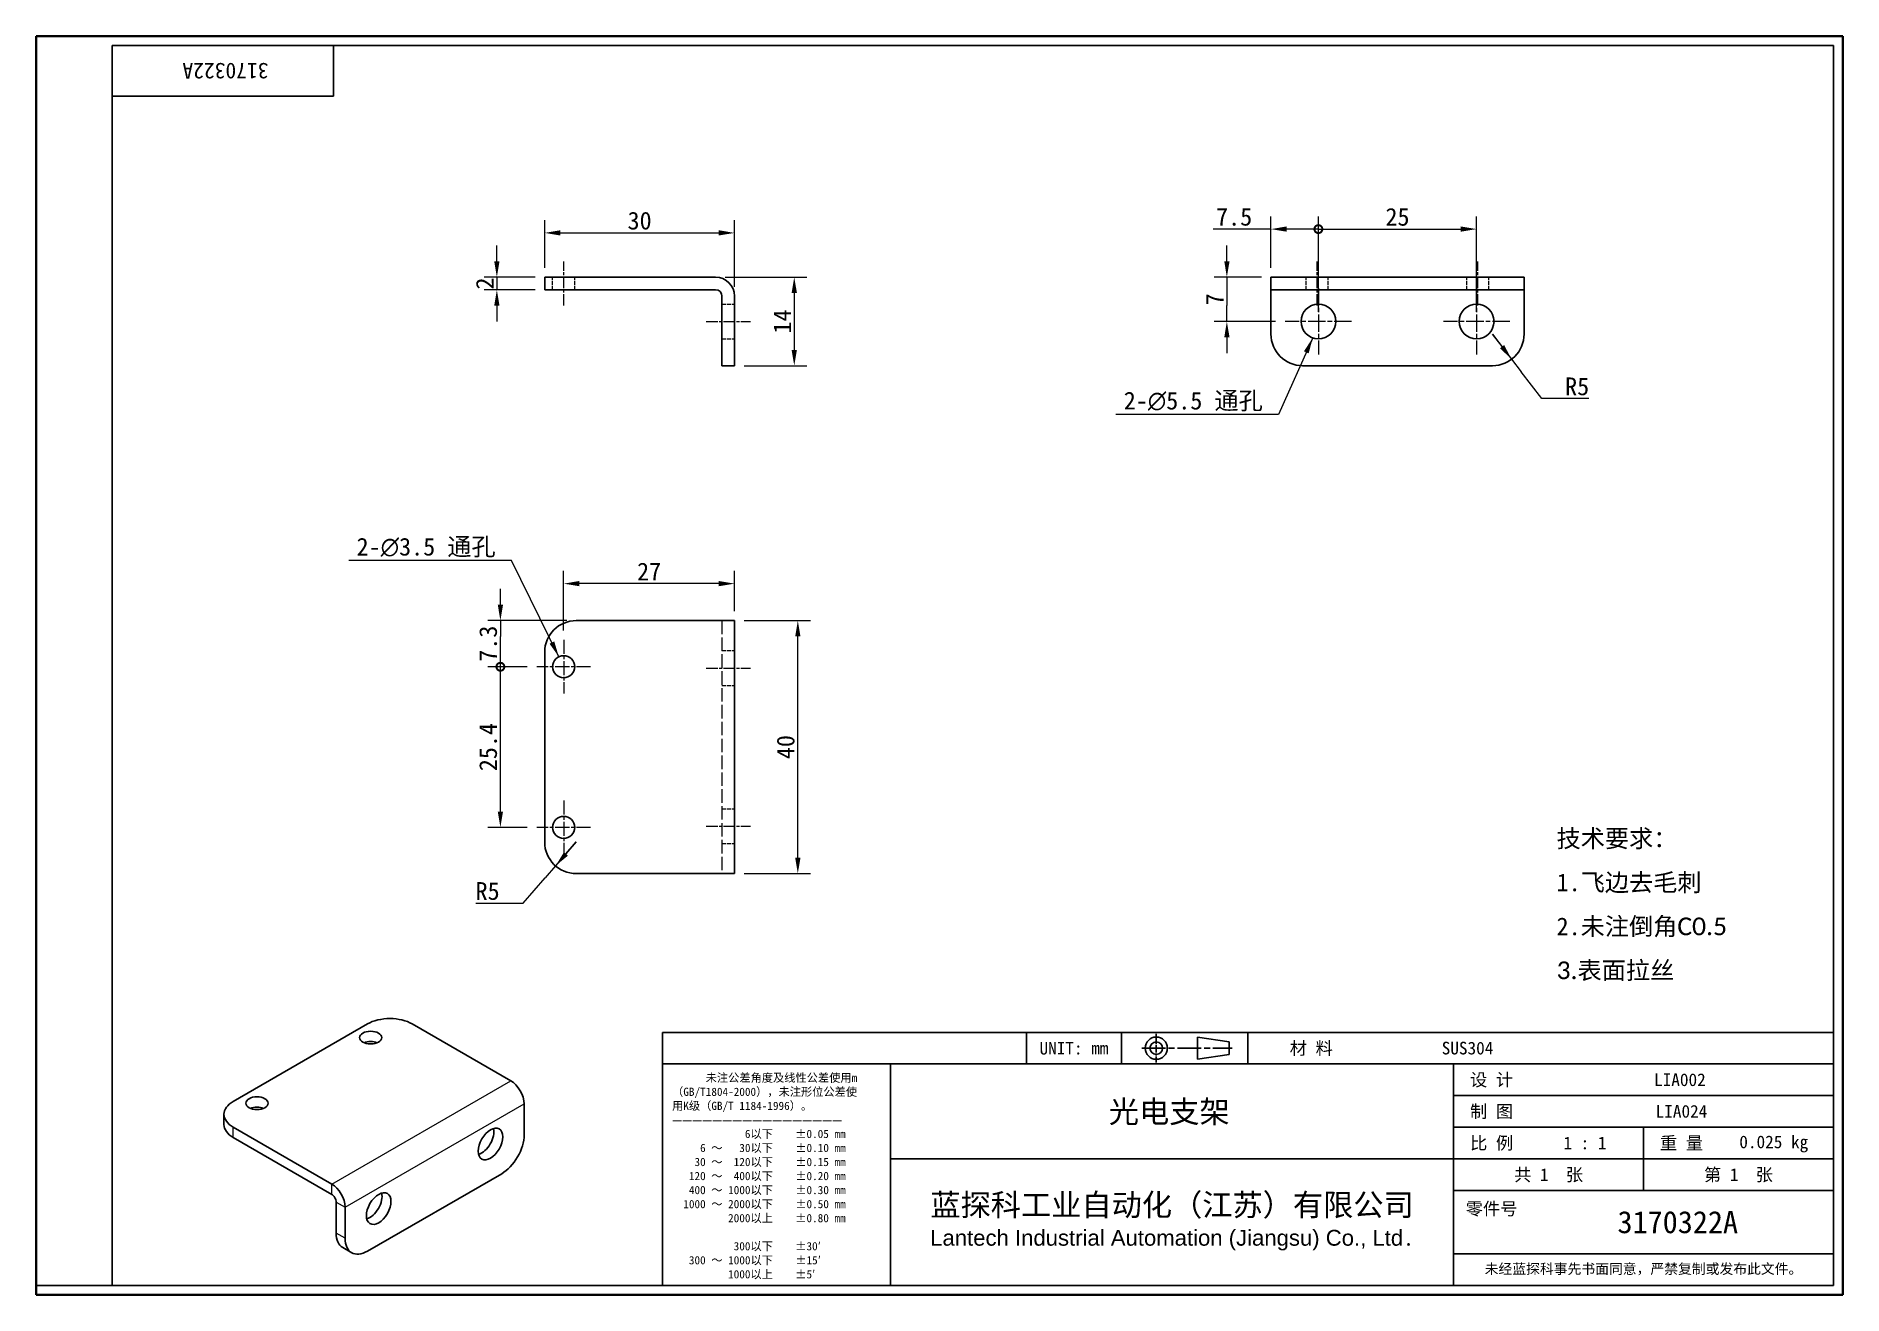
# Model space of a CAD drawing. Header units: millimetres. Extents: x 6 to 292, y 5 to 205.
import ezdxf
from ezdxf.enums import TextEntityAlignment as Align

# ---------------------------------------------------------------- set-up
doc = ezdxf.new("R2010")
doc.units = ezdxf.units.MM
doc.linetypes.add('CHAIN', pattern=[0.3543, 0.2362, -0.0295, 0.0591, -0.0295])
doc.linetypes.add('DASHED', pattern=[0.2067, 0.1654, -0.0413])
for name, color, linetype, lineweight in [('1', 7, 'Continuous', 18), ('可见 (ISO)', 7, 'Continuous', 25), ('可见窄的 (ISO)', 7, 'Continuous', 18), ('图框 (ISO)', 7, 'Continuous', 35), ('标题 (ISO)', 7, 'Continuous', 25)]:
    doc.layers.add(name, color=color, linetype=linetype, lineweight=lineweight)
for name, color, linetype, lineweight, true_color in [('中心标记 (ISO)', 1, 'CHAIN', 18, 0xff0000), ('中心线 (ISO)', 1, 'CHAIN', 18, 0xff0000), ('尺寸 (ISO)', 7, 'Continuous', 18, 0x008000), ('符号 (ISO)', 7, 'Continuous', 18, 0x008000), ('隐藏 (ISO)', 5, 'DASHED', 18, 0x0000ff)]:
    doc.layers.add(name, color=color, linetype=linetype, lineweight=lineweight, true_color=true_color)
doc.styles.add('文本样式164', font='SimSun.ttf')
doc.styles.add('文本样式165', font='SimSun.ttf')
doc.styles.add('文本样式74', font='SimSun.ttf')
doc.styles.add('最新国标', font='simfang.ttf')
doc.styles.add('注释文本 (ISO)', font='simfang.ttf')
doc.dimstyles.new('默认 (GB)', dxfattribs={"dimtxt": 2.8, "dimasz": 2.5, "dimexe": 2, "dimexo": 1.5, "dimgap": 0.5, "dimtad": 1, "dimtoh": 1, "dimdsep": 46, "dimtxsty": '最新国标', "dimcen": 0.09, "dimdle": 10, "dimclrd": 256, "dimclre": 256, "dimclrt": 256, "dimaunit": 1, "dimadec": 3, "dimazin": 2, "dimtfac": 0.535714, "dimtdec": 3, "dimtmove": 0, "dimatfit": 3, "dimfxl": 0, "dimtolj": 1, "dimlwd": -1, "dimlwe": -1, "dimarcsym": 0})
doc.dimstyles.new('默认 (GB)$7', dxfattribs={"dimtxt": 2.8, "dimasz": 2.5, "dimexe": 2, "dimexo": 1.5, "dimgap": 0.5, "dimtad": 1, "dimtoh": 1, "dimdsep": 46, "dimtxsty": '最新国标', "dimcen": 0.09, "dimdle": 10, "dimclrd": 256, "dimclre": 256, "dimclrt": 256, "dimaunit": 1, "dimadec": 3, "dimazin": 2, "dimtfac": 0.535714, "dimtdec": 3, "dimtmove": 0, "dimatfit": 3, "dimfxl": 0, "dimtolj": 1, "dimlwd": -1, "dimlwe": -1, "dimarcsym": 0})

# ---------------------------------------------------------------- blocks, each defined once
blk = doc.blocks.new('图框 最新国标')
at = {"layer": '图框 (ISO)'}
for p, q in [((6, 7), (6, 204.5)), ((6, 204.5), (291.5, 204.5)), ((291.5, 204.5), (291.5, 5.5)), ((6, 7), (6, 5.5)), ((6, 7), (6, 5.5)), ((291.5, 5.5), (6, 5.5))]:
    blk.add_line(p, q, dxfattribs=at)
at = {"layer": '图框 (ISO)', "color": 7, "linetype": 'Continuous', "lineweight": 25}
for p, q in [((18, 203), (290, 203)), ((18, 7), (18, 203)), ((18, 203), (290, 203)), ((53, 203), (53, 195)), ((290, 203), (290, 7)), ((290, 203), (290, 7)), ((53, 195), (18, 195)), ((290, 7), (6, 7)), ((290, 7), (18, 7))]:
    blk.add_line(p, q, dxfattribs=at)
at = {"layer": '图框 (ISO)', "style": '文本样式74'}
blk.add_attdef('零件代号_001', (42.72, 200.25), '', height=2.5, rotation=180, dxfattribs=at)
blk = doc.blocks.new('标题栏 最新国标')
at = {"layer": '标题 (ISO)'}
for p, q in [((381.98, -183.84), (196.98, -183.84)), ((196.98, -183.84), (196.98, -223.84)), ((254.48, -183.84), (254.48, -188.84)), ((269.48, -183.84), (269.48, -188.84)), ((281.48, -188.09), (281.48, -184.59)), ((281.48, -184.59), (286.48, -185.34)), ((286.48, -185.34), (286.48, -187.34)), ((289.48, -183.84), (289.48, -188.84)), ((381.98, -223.84), (381.98, -183.84)), ((383.48, -183.84), (383.48, -225.34)), ((286.48, -187.34), (281.48, -188.09)), ((196.98, -188.84), (381.98, -188.84)), ((232.98, -188.84), (232.98, -223.84)), ((321.98, -188.84), (321.98, -223.84)), ((321.98, -193.84), (381.98, -193.84)), ((321.98, -198.84), (381.98, -198.84)), ((351.98, -198.84), (351.98, -208.84)), ((321.98, -203.84), (232.98, -203.84)), ((321.98, -203.84), (381.98, -203.84)), ((321.98, -208.84), (381.98, -208.84)), ((321.98, -218.84), (381.98, -218.84)), ((196.98, -223.84), (381.98, -223.84)), ((383.48, -225.34), (196.98, -225.34))]:
    blk.add_line(p, q, dxfattribs=at)
at = {"layer": '标题 (ISO)', "linetype": 'CHAIN', "ltscale": 5.000333}
blk.add_line((274.98, -184.09), (274.98, -188.59), dxfattribs=at)
at = {"layer": '标题 (ISO)', "linetype": 'CHAIN', "ltscale": 15.834605}
blk.add_line((272.73, -186.34), (286.98, -186.34), dxfattribs=at)
at = {"layer": '标题 (ISO)'}
for radius in [1.75, 1]:
    blk.add_circle((274.98, -186.34), radius, dxfattribs=at)
at = {"layer": '1', "style": '文本样式164'}
for s, p in [('UNIT: mm', (261.98, -186.34)), ('材 料', (299.48, -186.34)), ('设 计', (327.98, -191.34)), ('制 图', (327.98, -196.34)), ('比 例', (327.98, -201.34)), ('重 量', (357.98, -201.34)), ('共 1  张', (336.98, -206.34)), ('第 1  张', (366.98, -206.34))]:
    blk.add_text(s, height=2, dxfattribs=at).set_placement(p, align=Align.MIDDLE_CENTER)
at = {"layer": '标题 (ISO)', "style": '注释文本 (ISO)'}
for s, insert, char_height, attachment_point, line_spacing_factor in [('\\fSimSun|b0|i0;{\\H1.3000;      未注公差角度及线性公差使用m\\P}\\fSimSun|b0|i0;{\\H1.3000;（GB/T1804-2000），未注形位公差使\\P}\\fSimSun|b0|i0;{\\H1.3000;用K级（GB/T 1184-1996）。\\P}\\fSimSun|b0|i0;{\\H1.3000;—————————————————\\P}\\fSimSun|b0|i0;{\\H1.3000;             6以下    ±0.05 mm\\P}\\fSimSun|b0|i0;{\\H1.3000;     6 ～   30以下    ±0.10 mm\\P}\\fSimSun|b0|i0;{\\H1.3000;    30 ～  120以下    ±0.15 mm\\P}\\fSimSun|b0|i0;{\\H1.3000;   120 ～  400以下    ±0.20 mm\\P}\\fSimSun|b0|i0;{\\H1.3000;   400 ～ 1000以下    ±0.30 mm\\P}\\fSimSun|b0|i0;{\\H1.3000;  1000 ～ 2000以下    ±0.50 mm\\P}\\fSimSun|b0|i0;{\\H1.3000;          2000以上    ±0.80 mm\\P}\\fSimSun|b0|i0;{\\H1.3000;\\P}\\fSimSun|b0|i0;{\\H1.3000;           300以下    ±30′\\P}\\fSimSun|b0|i0;{\\H1.3000;   300 ～ 1000以下    ±15′\\P}\\fSimSun|b0|i0;{\\H1.3000;          1000以上    ±5′}', (198.48, -206.63), 1.3, 4, 1.023913), ('{\\fMicrosoft YaHei|b0|i0|c134|p34;\\H1.75x;蓝探科工业自动化（江苏）有限公司\\P\\fArial|b0|i0|c0|p34;\\H0.71429x;Lantech Industrial Automation (Jiangsu) Co., Ltd\\fFangSong|b0|i0|c134|p49;.\\H1.15195x; }', (277.48, -213.84), 2, 5, 0.978695)]:
    blk.add_mtext(s, dxfattribs=dict(at, insert=insert, char_height=char_height, attachment_point=attachment_point, line_spacing_factor=line_spacing_factor))
at = {"layer": '标题 (ISO)', "attachment_point": 5, "style": '注释文本 (ISO)'}
for s, insert, char_height in [('\\fFangSong|b0|i0;LIA024', (357.98, -196.34), 2), ('\\fFangSong|b0|i0;零件号', (327.98, -211.84), 2), ('\\fSimSun|b0|i0;{\\H1.6000;未经蓝探科事先书面同意，严禁复制或发布此文件。}', (351.98, -221.34), 1.6)]:
    blk.add_mtext(s, dxfattribs=dict(at, insert=insert, char_height=char_height))
at = {"layer": '标题 (ISO)'}
for tag, p, height, style in [('材料_001', (320.09, -187.33), 2, '注释文本 (ISO)'), ('设计人_001', (353.65, -192.33), 2, '注释文本 (ISO)'), ('库存编号_001', (267.49, -198.14), 3.5, '文本样式165'), ('视图比例_001', (339.32, -202.33), 2, '注释文本 (ISO)'), ('质量\\P3;_001', (367.12, -202.16), 2, '注释文本 (ISO)'), ('零件代号_001', (347.87, -215.59), 3.5, '文本样式165')]:
    blk.add_attdef(tag, p, '', height=height, dxfattribs=dict(at, style=style))
blk = doc.blocks.new('*D5')
at = {"layer": 'Defpoints', "color": 0, "transparency": 16777216}
for p in [(116.36, 173.39), (86.36, 166.39), (116.36, 163.39)]:
    blk.add_point(p, dxfattribs=at)
at = {"layer": '尺寸 (ISO)', "color": 116, "true_color": 0x00803f, "transparency": 16777216}
for p, q in [((86.36, 167.89), (86.36, 175.39)), ((116.36, 164.89), (116.36, 175.39)), ((88.86, 173.39), (113.86, 173.39))]:
    blk.add_line(p, q, dxfattribs=at)
for points in [[(88.86, 173.81), (88.86, 172.98), (86.36, 173.39)], [(113.86, 173.81), (113.86, 172.98), (116.36, 173.39)]]:
    blk.add_solid(points, dxfattribs=at)
at = {"layer": '尺寸 (ISO)', "transparency": 16777216, "insert": (101.36, 175.31), "char_height": 2.8, "attachment_point": 5, "style": '最新国标'}
blk.add_mtext('\\A1;30', dxfattribs=at)
blk = doc.blocks.new('*D6')
at = {"layer": 'Defpoints', "color": 0, "transparency": 16777216}
for p in [(113.36, 166.39), (116.36, 152.39), (125.8, 152.39)]:
    blk.add_point(p, dxfattribs=at)
at = {"layer": '尺寸 (ISO)', "color": 116, "true_color": 0x00803f, "transparency": 16777216}
for p, q in [((114.86, 166.39), (127.8, 166.39)), ((125.8, 163.89), (125.8, 154.89)), ((117.86, 152.39), (127.8, 152.39))]:
    blk.add_line(p, q, dxfattribs=at)
for points in [[(125.38, 163.89), (126.22, 163.89), (125.8, 166.39)], [(125.38, 154.89), (126.22, 154.89), (125.8, 152.39)]]:
    blk.add_solid(points, dxfattribs=at)
at = {"layer": '尺寸 (ISO)', "transparency": 16777216, "insert": (123.9, 159.39), "char_height": 2.8, "attachment_point": 5, "rotation": 90, "style": '最新国标'}
blk.add_mtext('\\A1;14', dxfattribs=at)
blk = doc.blocks.new('*D7')
at = {"layer": 'Defpoints', "color": 0, "transparency": 16777216}
for p in [(86.36, 166.39), (78.8, 164.39), (86.36, 164.39)]:
    blk.add_point(p, dxfattribs=at)
at = {"layer": '尺寸 (ISO)', "color": 116, "true_color": 0x00803f, "transparency": 16777216}
for p, q in [((78.8, 168.89), (78.8, 171.39)), ((84.86, 166.39), (76.8, 166.39)), ((78.8, 166.39), (78.8, 164.39)), ((84.86, 164.39), (76.8, 164.39)), ((78.8, 161.89), (78.8, 159.39))]:
    blk.add_line(p, q, dxfattribs=at)
for points in [[(78.39, 168.89), (79.22, 168.89), (78.8, 166.39)], [(78.39, 161.89), (79.22, 161.89), (78.8, 164.39)]]:
    blk.add_solid(points, dxfattribs=at)
at = {"layer": '尺寸 (ISO)', "transparency": 16777216, "insert": (76.9, 165.39), "char_height": 2.8, "attachment_point": 5, "rotation": 90, "style": '最新国标'}
blk.add_mtext('\\A1;2', dxfattribs=at)
blk = doc.blocks.new('_DotSmall')
at = {"color": 0, "linetype": 'ByBlock', "const_width": 0.5}
blk.add_lwpolyline([(-0.0625, 0, 1), (0.0625, 0, 1)], format="xyb", close=True, dxfattribs=at)
blk = doc.blocks.new('*D8')
at = {"layer": 'Defpoints', "color": 0, "transparency": 16777216}
for p in [(208.62, 173.99), (201.12, 166.39), (208.62, 159.39)]:
    blk.add_point(p, dxfattribs=at)
at = {"layer": '尺寸 (ISO)', "color": 116, "true_color": 0x00803f, "transparency": 16777216}
for p, q in [((201.12, 167.89), (201.12, 175.99)), ((208.62, 160.89), (208.62, 175.99)), ((201.12, 173.99), (191.99, 173.99)), ((208.62, 173.99), (203.62, 173.99))]:
    blk.add_line(p, q, dxfattribs=at)
blk.add_solid([(203.62, 174.41), (203.62, 173.58), (201.12, 173.99)], dxfattribs=at)
at = {"layer": '尺寸 (ISO)', "color": 116, "true_color": 0x00803f, "transparency": 16777216, "xscale": 2.5, "yscale": 2.5, "zscale": 2.5}
blk.add_blockref('_DotSmall', (208.62, 173.99), dxfattribs=at)
at = {"layer": '尺寸 (ISO)', "transparency": 16777216, "insert": (195.31, 175.92), "char_height": 2.8, "attachment_point": 5, "style": '最新国标'}
blk.add_mtext('\\A1;7.5', dxfattribs=at)
blk = doc.blocks.new('*D10')
at = {"layer": 'Defpoints', "color": 0, "transparency": 16777216}
for p in [(233.62, 173.99), (208.62, 159.39), (233.62, 159.39)]:
    blk.add_point(p, dxfattribs=at)
at = {"layer": '尺寸 (ISO)', "color": 116, "true_color": 0x00803f, "transparency": 16777216}
for p, q in [((208.62, 160.89), (208.62, 175.99)), ((233.62, 160.89), (233.62, 175.99)), ((208.62, 173.99), (231.12, 173.99))]:
    blk.add_line(p, q, dxfattribs=at)
blk.add_solid([(231.12, 174.41), (231.12, 173.58), (233.62, 173.99)], dxfattribs=at)
at = {"layer": '尺寸 (ISO)', "color": 116, "true_color": 0x00803f, "transparency": 16777216, "xscale": 2.5, "yscale": 2.5, "zscale": 2.5, "rotation": 180}
blk.add_blockref('_DotSmall', (208.62, 173.99), dxfattribs=at)
at = {"layer": '尺寸 (ISO)', "transparency": 16777216, "insert": (221.12, 175.91), "char_height": 2.8, "attachment_point": 5, "style": '最新国标'}
blk.add_mtext('\\A1;25', dxfattribs=at)
blk = doc.blocks.new('*D11')
at = {"layer": 'Defpoints', "color": 0, "transparency": 16777216}
for p in [(201.12, 166.39), (194.16, 159.39), (203.37, 159.39)]:
    blk.add_point(p, dxfattribs=at)
at = {"layer": '尺寸 (ISO)', "color": 116, "true_color": 0x00803f, "transparency": 16777216}
for p, q in [((194.16, 168.89), (194.16, 171.39)), ((199.62, 166.39), (192.16, 166.39)), ((194.16, 166.39), (194.16, 163.89)), ((194.16, 163.89), (194.16, 161.89)), ((194.16, 159.39), (194.16, 161.89)), ((201.87, 159.39), (192.16, 159.39)), ((194.16, 156.89), (194.16, 154.39))]:
    blk.add_line(p, q, dxfattribs=at)
for points in [[(193.75, 168.89), (194.58, 168.89), (194.16, 166.39)], [(193.75, 156.89), (194.58, 156.89), (194.16, 159.39)]]:
    blk.add_solid(points, dxfattribs=at)
at = {"layer": '尺寸 (ISO)', "transparency": 16777216, "insert": (192.25, 162.89), "char_height": 2.8, "attachment_point": 5, "rotation": 90, "style": '最新国标'}
blk.add_mtext('\\A1;7', dxfattribs=at)
blk = doc.blocks.new('*D12')
at = {"layer": 'Defpoints', "color": 0, "transparency": 16777216}
for p in [(236.12, 157.39), (239.16, 153.42)]:
    blk.add_point(p, dxfattribs=at)
at = {"layer": '尺寸 (ISO)', "color": 116, "true_color": 0x00803f, "transparency": 16777216}
for p, q in [((236.12, 157.39), (239.16, 153.42)), ((237.64, 155.41), (236.12, 157.39)), ((239.16, 153.42), (240.68, 151.43)), ((243.92, 147.2), (240.68, 151.43)), ((251.37, 147.2), (243.92, 147.2))]:
    blk.add_line(p, q, dxfattribs=at)
blk.add_solid([(237.97, 155.66), (237.31, 155.15), (239.16, 153.42)], dxfattribs=at)
at = {"layer": '尺寸 (ISO)', "transparency": 16777216, "insert": (249.51, 149.11), "char_height": 2.8, "attachment_point": 5, "style": '最新国标'}
blk.add_mtext('\\A1;R5', dxfattribs=at)
blk = doc.blocks.new('*D13')
at = {"layer": 'Defpoints', "color": 0, "transparency": 16777216}
for p in [(79.36, 104.8), (85.11, 104.8), (85.11, 79.4)]:
    blk.add_point(p, dxfattribs=at)
at = {"layer": '尺寸 (ISO)', "color": 116, "true_color": 0x00803f, "transparency": 16777216}
for p, q in [((83.61, 104.8), (77.36, 104.8)), ((79.36, 81.9), (79.36, 104.8)), ((83.61, 79.4), (77.36, 79.4))]:
    blk.add_line(p, q, dxfattribs=at)
blk.add_solid([(78.95, 81.9), (79.78, 81.9), (79.36, 79.4)], dxfattribs=at)
at = {"layer": '尺寸 (ISO)', "color": 116, "true_color": 0x00803f, "transparency": 16777216, "xscale": 2.5, "yscale": 2.5, "zscale": 2.5, "rotation": 90}
blk.add_blockref('_DotSmall', (79.36, 104.8), dxfattribs=at)
at = {"layer": '尺寸 (ISO)', "transparency": 16777216, "insert": (77.44, 92.1), "char_height": 2.8, "attachment_point": 5, "rotation": 90, "style": '最新国标'}
blk.add_mtext('\\A1;25.4', dxfattribs=at)
blk = doc.blocks.new('*D14')
at = {"layer": 'Defpoints', "color": 0, "transparency": 16777216}
for p in [(79.36, 112.1), (91.36, 112.1), (85.11, 104.8)]:
    blk.add_point(p, dxfattribs=at)
at = {"layer": '尺寸 (ISO)', "color": 116, "true_color": 0x00803f, "transparency": 16777216}
for p, q in [((79.36, 114.6), (79.36, 117.1)), ((89.86, 112.1), (77.36, 112.1)), ((79.36, 112.1), (79.36, 109.6)), ((79.36, 104.8), (79.36, 109.6)), ((83.61, 104.8), (77.36, 104.8))]:
    blk.add_line(p, q, dxfattribs=at)
blk.add_solid([(78.95, 114.6), (79.78, 114.6), (79.36, 112.1)], dxfattribs=at)
at = {"layer": '尺寸 (ISO)', "color": 116, "true_color": 0x00803f, "transparency": 16777216, "xscale": 2.5, "yscale": 2.5, "zscale": 2.5, "rotation": 90}
blk.add_blockref('_DotSmall', (79.36, 104.8), dxfattribs=at)
at = {"layer": '尺寸 (ISO)', "transparency": 16777216, "insert": (77.44, 108.45), "char_height": 2.8, "attachment_point": 5, "rotation": 90, "style": '最新国标'}
blk.add_mtext('\\A1;7.3', dxfattribs=at)
blk = doc.blocks.new('*D15')
at = {"layer": 'Defpoints', "color": 0, "transparency": 16777216}
for p in [(89.36, 117.94), (116.36, 112.1), (89.36, 109.05)]:
    blk.add_point(p, dxfattribs=at)
at = {"layer": '尺寸 (ISO)', "color": 116, "true_color": 0x00803f, "transparency": 16777216}
for p, q in [((89.36, 110.55), (89.36, 119.94)), ((116.36, 113.6), (116.36, 119.94)), ((113.86, 117.94), (91.86, 117.94))]:
    blk.add_line(p, q, dxfattribs=at)
for points in [[(91.86, 118.36), (91.86, 117.53), (89.36, 117.94)], [(113.86, 118.36), (113.86, 117.53), (116.36, 117.94)]]:
    blk.add_solid(points, dxfattribs=at)
at = {"layer": '尺寸 (ISO)', "transparency": 16777216, "insert": (102.86, 119.86), "char_height": 2.8, "attachment_point": 5, "style": '最新国标'}
blk.add_mtext('\\A1;27', dxfattribs=at)
blk = doc.blocks.new('*D16')
at = {"layer": 'Defpoints', "color": 0, "transparency": 16777216}
for p in [(91.36, 77.1), (88.08, 73.33)]:
    blk.add_point(p, dxfattribs=at)
at = {"layer": '尺寸 (ISO)', "color": 116, "true_color": 0x00803f, "transparency": 16777216}
for p, q in [((91.36, 77.1), (88.08, 73.33)), ((89.72, 75.21), (91.36, 77.1)), ((82.94, 67.42), (86.44, 71.44)), ((88.08, 73.33), (86.44, 71.44)), ((75.49, 67.42), (82.94, 67.42))]:
    blk.add_line(p, q, dxfattribs=at)
blk.add_solid([(89.41, 75.49), (90.04, 74.94), (88.08, 73.33)], dxfattribs=at)
at = {"layer": '尺寸 (ISO)', "transparency": 16777216, "insert": (77.34, 69.33), "char_height": 2.8, "attachment_point": 5, "style": '最新国标'}
blk.add_mtext('\\A1;R5', dxfattribs=at)
blk = doc.blocks.new('*D17')
at = {"layer": 'Defpoints', "color": 0, "transparency": 16777216}
for p in [(116.36, 112.1), (126.36, 112.1), (116.36, 72.1)]:
    blk.add_point(p, dxfattribs=at)
at = {"layer": '尺寸 (ISO)', "color": 116, "true_color": 0x00803f, "transparency": 16777216}
for p, q in [((117.86, 112.1), (128.36, 112.1)), ((126.36, 74.6), (126.36, 109.6)), ((117.86, 72.1), (128.36, 72.1))]:
    blk.add_line(p, q, dxfattribs=at)
for points in [[(125.95, 109.6), (126.78, 109.6), (126.36, 112.1)], [(125.95, 74.6), (126.78, 74.6), (126.36, 72.1)]]:
    blk.add_solid(points, dxfattribs=at)
at = {"layer": '尺寸 (ISO)', "transparency": 16777216, "insert": (124.45, 92.1), "char_height": 2.8, "attachment_point": 5, "rotation": 90, "style": '最新国标'}
blk.add_mtext('\\A1;40', dxfattribs=at)

msp = doc.modelspace()

# ---------------------------------------------------------------- linework, layer by layer
at = {"layer": '中心标记 (ISO)', "ltscale": 11.667578}
for p, q in [((208.6245, 164.6435), (208.6245, 154.1435)), ((233.6245, 164.6435), (233.6245, 154.1435)), ((213.8745, 159.3935), (203.3745, 159.3935)), ((238.8745, 159.3935), (228.3745, 159.3935))]:
    msp.add_line(p, q, dxfattribs=at)
at = {"layer": '中心标记 (ISO)', "ltscale": 9.445163}
for p, q in [((89.362, 109.0495), (89.362, 100.5495)), ((93.612, 104.7995), (85.112, 104.7995)), ((89.362, 83.6495), (89.362, 75.1495)), ((93.612, 79.3995), (85.112, 79.3995))]:
    msp.add_line(p, q, dxfattribs=at)
at = {"layer": '中心线 (ISO)', "ltscale": 7.778352}
for p, q in [((89.362, 161.8935), (89.362, 168.8935)), ((208.4245, 161.8935), (208.4245, 168.8935)), ((233.8245, 161.8935), (233.8245, 168.8935)), ((111.862, 159.3935), (118.862, 159.3935)), ((111.862, 104.5995), (118.862, 104.5995)), ((111.862, 79.5995), (118.862, 79.5995))]:
    msp.add_line(p, q, dxfattribs=at)
at = {"layer": '可见 (ISO)'}
for p, q in [((86.362, 166.3935), (86.362, 164.3935)), ((86.362, 166.3935), (91.362, 166.3935)), ((113.362, 166.3935), (91.362, 166.3935)), ((201.1245, 166.3935), (206.1245, 166.3935)), ((201.1245, 166.3935), (201.1245, 164.3935)), ((206.1245, 166.3935), (236.1245, 166.3935)), ((236.1245, 166.3935), (241.1245, 166.3935)), ((241.1245, 164.3935), (241.1245, 166.3935)), ((91.362, 164.3935), (86.362, 164.3935)), ((91.362, 164.3935), (113.362, 164.3935)), ((114.362, 163.3935), (114.362, 157.3935)), ((116.362, 157.3935), (116.362, 163.3935)), ((206.1245, 164.3935), (201.1245, 164.3935)), ((201.1245, 163.3935), (201.1245, 164.3935)), ((201.1245, 157.3935), (201.1245, 163.3935)), ((206.1245, 164.3935), (236.1245, 164.3935)), ((241.1245, 164.3935), (236.1245, 164.3935)), ((241.1245, 164.3935), (241.1245, 163.3935)), ((241.1245, 163.3935), (241.1245, 157.3935)), ((114.362, 152.3935), (114.362, 157.3935)), ((116.362, 157.3935), (116.362, 152.3935)), ((114.362, 152.3935), (116.362, 152.3935)), ((236.1245, 152.3935), (206.1245, 152.3935)), ((113.362, 112.0995), (91.362, 112.0995)), ((113.362, 112.0995), (116.362, 112.0995)), ((116.362, 72.0995), (116.362, 112.0995)), ((86.362, 107.0995), (86.362, 77.0995)), ((113.362, 72.0995), (91.362, 72.0995)), ((113.362, 72.0995), (116.362, 72.0995)), ((58.3628, 48.338), (37.1496, 36.0905)), ((80.9903, 39.3565), (65.4339, 48.338)), ((83.1116, 30.7833), (83.1116, 35.6823)), ((35.6852, 34.0493), (35.6852, 32.4163)), ((52.706, 23.0266), (37.1496, 32.008)), ((37.1496, 30.375), (52.706, 21.3936)), ((79.5761, 24.6596), (58.3628, 12.4121)), ((53.4131, 20.1688), (53.4131, 15.2699)), ((54.8273, 14.4534), (54.8273, 19.3523)), ((55.8628, 12.1645), (54.4486, 12.981))]:
    msp.add_line(p, q, dxfattribs=at)
for centre, radius in [((208.6245, 159.3935), 2.75), ((233.6245, 159.3935), 2.75), ((89.362, 104.7995), 1.75), ((89.362, 79.3995), 1.75)]:
    msp.add_circle(centre, radius, dxfattribs=at)
for centre, radius, start, end in [((113.362, 163.3935), 3, 0, 90), ((113.362, 163.3935), 1, 0, 90), ((206.1245, 157.3935), 5, 180, 270), ((236.1245, 157.3935), 5, 270, 0), ((91.362, 107.0995), 5, 90, 180), ((91.362, 77.0995), 5, 180, 270)]:
    msp.add_arc(centre, radius, start, end, dxfattribs=at)
for centre, major_axis, start_param, end_param in [((61.8984, 46.2967), (5, 0), 0.78539816, 2.35619449), ((58.8578, 44.5413), (-1.75, 0), 4.08254945, 5.34222851), ((80.9903, 36.907), (-1.5, 2.5981), 3.92699082, 5.49778714), ((40.6852, 34.0493), (-5, 0), 5.49778714, 7.06858347), ((40.8973, 34.1718), (-1.75, 0), 4.08254945, 5.34222851), ((40.6852, 32.4163), (-5, 0), 0, 0.78539816), ((76.3941, 30.1709), (1.375, 2.3816), 3.68173663, 5.74304133), ((79.5761, 28.7421), (-2.5, -4.3301), 0.78539816, 2.35619449), ((52.706, 20.5771), (-1.5, 2.5981), 3.92699082, 5.49778714), ((52.706, 20.5771), (0.5, -0.866), 0.78539816, 2.35619449), ((58.7164, 19.9647), (1.375, 2.3816), 3.68173663, 5.74304133), ((56.9486, 17.3111), (-2.5, -4.3301), 5.49778714, 6.28318531), ((58.3628, 16.4946), (-2.5, -4.3301), 5.49778714, 7.06858347)]:
    msp.add_ellipse(centre, major_axis=major_axis, ratio=0.57735027, start_param=start_param, end_param=end_param, dxfattribs=at)
for centre, major_axis in [((58.8578, 46.1743), (-1.75, 0)), ((40.8973, 35.8047), (-1.75, 0)), ((77.8083, 29.3544), (-1.375, -2.3816)), ((60.1306, 19.1482), (-1.375, -2.3816))]:
    msp.add_ellipse(centre, major_axis=major_axis, ratio=0.57735027, dxfattribs=at)
at = {"layer": '可见窄的 (ISO)'}
for p, q in [((52.706, 23.0266), (80.9903, 39.3565)), ((54.8273, 19.3523), (83.1116, 35.6823)), ((37.1496, 30.375), (37.1496, 32.008)), ((52.706, 21.3936), (52.706, 23.0266)), ((53.4131, 20.1688), (54.8273, 19.3523)), ((54.8273, 14.4534), (53.4131, 15.2699))]:
    msp.add_line(p, q, dxfattribs=at)
at = {"layer": '隐藏 (ISO)', "ltscale": 3.809293}
for p, q in [((87.612, 164.3935), (87.612, 166.3935)), ((91.112, 164.3935), (91.112, 166.3935)), ((206.6745, 164.3935), (206.6745, 166.3935)), ((210.1745, 164.3935), (210.1745, 166.3935)), ((232.0745, 164.3935), (232.0745, 166.3935)), ((235.5745, 164.3935), (235.5745, 166.3935)), ((114.362, 162.1435), (116.362, 162.1435)), ((114.362, 156.6435), (116.362, 156.6435)), ((114.362, 107.3495), (116.362, 107.3495)), ((114.362, 101.8495), (116.362, 101.8495)), ((114.362, 82.3495), (116.362, 82.3495)), ((114.362, 76.8495), (116.362, 76.8495))]:
    msp.add_line(p, q, dxfattribs=at)
at = {"layer": '隐藏 (ISO)', "ltscale": 12.901145}
msp.add_line((114.362, 112.0995), (114.362, 72.0995), dxfattribs=at)

# ---------------------------------------------------------------- block references
for name, p, values in [('图框 最新国标', (0, 0), {'零件代号_001': '3170322A'}), ('标题栏 最新国标', (-91.9825, 230.8443), {'零件代号_001': '3170322A', '库存编号_001': '光电支架', '质量\\P3;_001': '0.025 kg', '视图比例_001': '1 : 1', '设计人_001': 'LIA002', '材料_001': 'SUS304'})]:
    msp.add_blockref(name, p).add_auto_attribs(values)

# ---------------------------------------------------------------- texts
at = {"layer": '符号 (ISO)', "char_height": 2.8}
for s, insert, width, attachment_point, line_spacing_factor, style in [('2-\\fAIGDT|b0|i0;{\\H2.8000;n}\\fFangSong|b0|i0;{\\H2.8000;5.5 通孔}', (199.8323, 145.1706), 24.337871, 9, 0.49, '最新国标'), ('2-\\fAIGDT|b0|i0;{\\H2.8000;n}\\fFangSong|b0|i0;{\\H2.8000;3.5 通孔}', (78.6072, 122.0792), 24.337871, 9, 0.49, '最新国标'), ('\\fFangSong|b0|i0;{\\H2.8000;技术要求：\\P}\\fFangSong|b0|i0;{\\H2.8000;1.飞边去毛刺\\P}\\fFangSong|b0|i0;{\\H2.8000;2.未注倒角}\\fCalibri|b0|i0;{\\H2.8000;C0.5\\P}\\fCalibri|b0|i0;{\\H2.8000;3.}\\fFangSong|b0|i0;{\\H2.8000;表面拉丝}', (246.2587, 67.0797), 28.896342, 4, 1.488394, '注释文本 (ISO)')]:
    msp.add_mtext(s, dxfattribs=dict(at, insert=insert, width=width, attachment_point=attachment_point, line_spacing_factor=line_spacing_factor, style=style))

# ---------------------------------------------------------------- dimensions: what is measured, and where the dimension line sits
at = {"layer": '尺寸 (ISO)', "color": 116, "true_color": 0x00803f}
for base, p1, p2, angle, override, picture, middle in [((116.362, 173.3935), (86.362, 166.3935), (116.362, 163.3935), 180, {"dimgap": 0.5, "dimtoh": 0, "dimdec": 2, "dimtol": 0, "dimlim": 0, "dimtp": 0, "dimtm": 0, "dimtdec": 3, "dimtofl": 0, "dimatfit": 1}, '*D5', (101.362, 173.3935)), ((208.6245, 173.994), (201.1245, 166.3935), (208.6245, 159.3935), 180, {"dimgap": 0.5, "dimtoh": 0, "dimdec": 2, "dimblk2": 'DotSmall', "dimsah": 1, "dimdle": 0, "dimtol": 0, "dimlim": 0, "dimtp": 0, "dimtm": 0, "dimtdec": 3, "dimtofl": 0, "dimatfit": 2}, '*D8', (195.3085, 173.994)), ((233.6245, 173.994), (208.6245, 159.3935), (233.6245, 159.3935), 180, {"dimgap": 0.5, "dimtoh": 0, "dimdec": 2, "dimblk1": 'DotSmall', "dimsah": 1, "dimdle": 0, "dimtol": 0, "dimlim": 0, "dimtp": 0, "dimtm": 0, "dimtdec": 3, "dimtofl": 0, "dimatfit": 1}, '*D10', (221.1245, 173.994)), ((78.8041, 164.3935), (86.362, 166.3935), (86.362, 164.3935), 90, {"dimgap": 0.5, "dimtoh": 0, "dimdec": 2, "dimtol": 0, "dimlim": 0, "dimtp": 0, "dimtm": 0, "dimtdec": 3, "dimtofl": 1, "dimatfit": 1}, '*D7', (78.8041, 165.3935)), ((194.1631, 159.3935), (201.1245, 166.3935), (203.3745, 159.3935), 90, {"dimgap": 0.5, "dimtoh": 0, "dimdec": 2, "dimtol": 0, "dimlim": 0, "dimtp": 0, "dimtm": 0, "dimtdec": 3, "dimtofl": 0}, '*D11', (194.1631, 162.8935)), ((125.7991, 152.3935), (113.362, 166.3935), (116.362, 152.3935), 90, {"dimgap": 0.5, "dimtoh": 0, "dimdec": 2, "dimtol": 0, "dimlim": 0, "dimtp": 0, "dimtm": 0, "dimtdec": 3, "dimtofl": 0, "dimatfit": 1}, '*D6', (125.7991, 159.3935)), ((79.362, 112.0995), (85.112, 104.7995), (91.362, 112.0995), 90, {"dimgap": 0.5, "dimtoh": 0, "dimdec": 2, "dimblk1": 'DotSmall', "dimsah": 1, "dimdle": 0, "dimtol": 0, "dimlim": 0, "dimtp": 0, "dimtm": 0, "dimtdec": 3, "dimtofl": 0}, '*D14', (79.362, 108.4495)), ((126.362, 112.0995), (116.362, 72.0995), (116.362, 112.0995), 90, {"dimgap": 0.5, "dimtoh": 0, "dimdec": 2, "dimtol": 0, "dimlim": 0, "dimtp": 0, "dimtm": 0, "dimtdec": 3, "dimtofl": 0, "dimatfit": 1}, '*D17', (126.362, 92.0995)), ((79.362, 104.7995), (85.112, 79.3995), (85.112, 104.7995), 90, {"dimgap": 0.5, "dimtoh": 0, "dimdec": 2, "dimblk2": 'DotSmall', "dimsah": 1, "dimdle": 0, "dimtol": 0, "dimlim": 0, "dimtp": 0, "dimtm": 0, "dimtdec": 3, "dimtofl": 0, "dimatfit": 1}, '*D13', (79.362, 92.0995))]:
    dim = msp.add_linear_dim(base=base, p1=p1, p2=p2, angle=angle, dimstyle='默认 (GB)', override=override, dxfattribs=at)
    dim.commit()
    dim.dimension.update_dxf_attribs({"geometry": picture, "text_midpoint": middle, "dimtype": 160})
for center, mpoint, picture, middle in [((236.1245, 157.3935), (239.1603, 153.4206), '*D12', (249.5115, 147.1975)), ((91.362, 77.0995), (88.08, 73.3275), '*D16', (77.3431, 67.4189))]:
    dim = msp.add_radius_dim(center=center, mpoint=mpoint, dimstyle='默认 (GB)', override={"dimgap": 0.5, "dimtih": 1, "dimdec": 2, "dimlfac": 1, "dimcen": 0, "dimtol": 0, "dimlim": 0, "dimtp": 0, "dimtm": 0, "dimtdec": 3}, dxfattribs=at)
    dim.commit()
    dim.dimension.update_dxf_attribs({"geometry": picture, "text_midpoint": middle, "dimtype": 164})
dim = msp.add_linear_dim(base=(89.362, 117.9427), p1=(116.362, 112.0995), p2=(89.362, 109.0495), dimstyle='默认 (GB)', override={"dimgap": 0.5, "dimtoh": 0, "dimdec": 2, "dimtol": 0, "dimlim": 0, "dimtp": 0, "dimtm": 0, "dimtdec": 3, "dimtofl": 0, "dimatfit": 1}, dxfattribs=at)
dim.commit()
dim.dimension.update_dxf_attribs({"geometry": '*D15', "text_midpoint": (102.862, 117.9427), "dimtype": 160})

# ---------------------------------------------------------------- leaders
at = {"layer": '符号 (ISO)', "annotation_type": 0, "has_hookline": 1, "hookline_direction": 1, "text_width": 23.209}
for points in [[(207.7304, 156.793), (202.3323, 144.7039), (199.8323, 144.7039)], [(88.603, 106.3764), (81.1072, 121.6125), (78.6072, 121.6125)]]:
    msp.add_leader(points, dimstyle='默认 (GB)$7', override={"dimgap": 0, "dimtad": 1}, dxfattribs=at)

doc.saveas('drawing.dxf')
